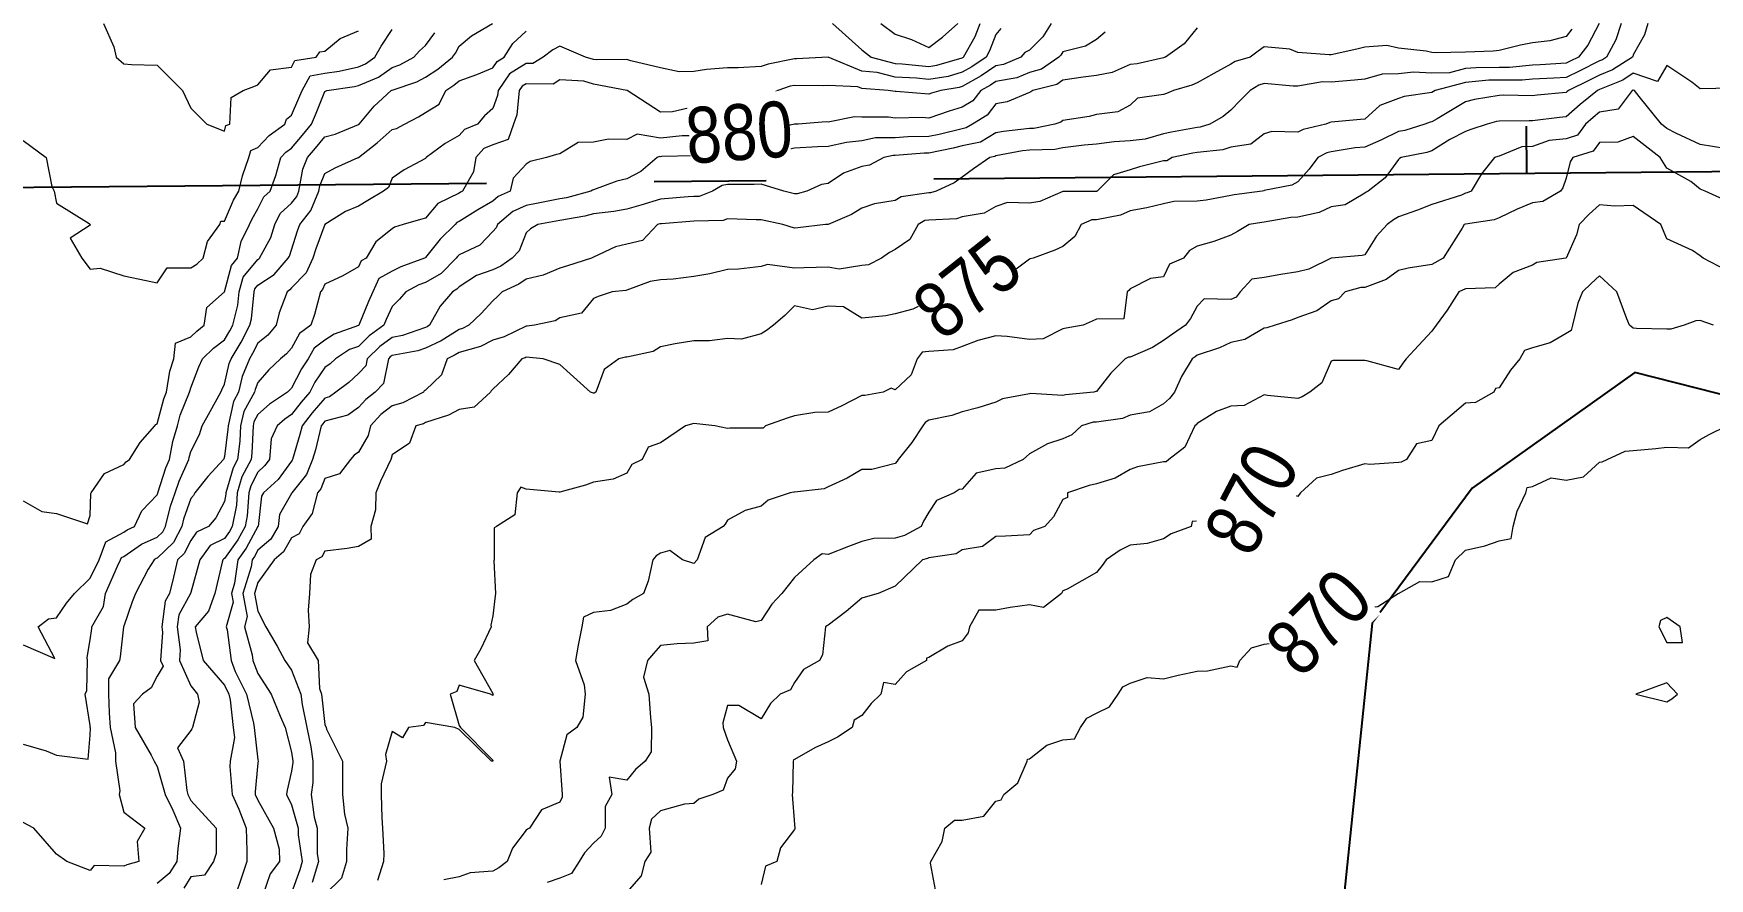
# Model space of a CAD drawing. Extents: x 537850 to 541798, y 6045627 to 6050132.
# Drawn here: x 540162.2 to 540312.1, y 6046732.5 to 6046808.1 of the extents above; entities that cross this region are included whole.
import ezdxf

# ---------------------------------------------------------------- set-up
doc = ezdxf.new("R2010")
doc.units = 0
doc.header["$LTSCALE"] = 5
for name, pattern in [('DASHED2', [9.525, 6.35, -3.175]), ('foc-LSD', [8, 5, -3]), ('foc-QUARTERLINE', [33, 25, -3, 2, -3])]:
    doc.linetypes.add(name, pattern=pattern)
doc.layers.add('Contour_Line_Intermediate', color=7, linetype='DASHED2', true_color=0xd9d9d9)
doc.layers.add('Contour_Line_Major', color=7, linetype='Continuous', true_color=0x6b6b6b)
for name, color, linetype in [('L-SECQ', 8, 'foc-QUARTERLINE'), ('L-SECTION-LSD', 7, 'foc-LSD'), ('T-CREEK', 160, 'Continuous')]:
    doc.layers.add(name, color=color, linetype=linetype)
doc.styles.add('foc-LtypeFont', font='ARIALN.TTF', dxfattribs={"height": 7.35})
doc.styles.get("Standard").update_dxf_attribs({"font": 'ARIALN.TTF'})
doc.linetypes.add('foc-TOPO-flowdirection-NOLINE', pattern='A,0,[">",foc-LtypeFont,S=0.3,R=0,X=0,Y=-0.945],-20,[">",foc-LtypeFont,S=0.3,R=0,X=0,Y=-0.945],0', length=20)

msp = doc.modelspace()

# ---------------------------------------------------------------- linework, layer by layer
at = {"layer": 'Contour_Line_Intermediate', "linetype": 'Continuous', "lineweight": 13, "flags": 128}
for points, elevation in [([(540161.317, 6046753.43), (540164.153, 6046752.199), (540162.652, 6046755.034), (540163.589, 6046755.762), (540164.317, 6046755.85), (540165.197, 6046757.153), (540165.911, 6046758.034), (540167.317, 6046759.402), (540168.112, 6046761.033), (540168.71, 6046762.64), (540170.317, 6046763.526), (540170.619, 6046763.731), (540171.289, 6046764.033), (540171.939, 6046765.411), (540173.317, 6046766.843), (540173.355, 6046766.995), (540173.368, 6046767.033), (540174.071, 6046769.279), (540174.409, 6046770.033), (540174.721, 6046771.629), (540175.12, 6046773.033), (540175.372, 6046773.978), (540176.206, 6046776.033), (540176.221, 6046776.129), (540176.317, 6046776.436), (540177.028, 6046778.321), (540177.376, 6046779.033), (540178.356, 6046779.993), (540179.317, 6046780.73), (540179.811, 6046781.538), (540180.065, 6046782.032), (540180.536, 6046783.813), (540180.651, 6046785.032), (540181.01, 6046786.338), (540182.316, 6046787.918), (540182.385, 6046787.964), (540182.444, 6046788.032), (540183.465, 6046789.883), (540183.837, 6046791.032), (540184.322, 6046792.026), (540185.316, 6046792.959), (540185.788, 6046793.56), (540185.985, 6046794.032), (540186.339, 6046796.009), (540186.764, 6046797.032), (540187.468, 6046797.879), (540188.316, 6046798.901), (540189.226, 6046799.121), (540191.316, 6046799.983), (540191.343, 6046800.004), (540191.374, 6046800.032), (540192.715, 6046801.633), (540194.224, 6046803.031), (540194.288, 6046803.059), (540194.316, 6046803.079), (540196.544, 6046803.803), (540197.316, 6046804.233), (540198.405, 6046804.942), (540199.727, 6046806.031), (540199.978, 6046806.368), (540200.316, 6046807.016), (540201.424, 6046807.923), (540203.296, 6046809.031)], 883.958), ([(540248.768, 6046808.577), (540248.313, 6046808.041), (540247.756, 6046806.588), (540247.439, 6046806.031), (540246.177, 6046805.167), (540245.313, 6046804.676), (540244.044, 6046804.301), (540242.314, 6046804.015), (540241.22, 6046804.125), (540239.314, 6046804.219), (540237.686, 6046804.66), (540236.314, 6046804.773), (540233.33, 6046806.015), (540233.314, 6046806.015), (540230.474, 6046805.871), (540230.314, 6046805.874), (540227.945, 6046805.401), (540227.314, 6046805.18), (540225.275, 6046805.071), (540224.314, 6046805.054), (540222.422, 6046804.924), (540221.315, 6046804.736), (540219.997, 6046804.714), (540218.315, 6046805.07), (540215.658, 6046805.688), (540215.315, 6046805.822), (540212.575, 6046805.771), (540212.315, 6046805.821), (540211.624, 6046806.031), (540209.315, 6046806.988), (540208.686, 6046806.661), (540207.821, 6046806.031), (540206.903, 6046805.444), (540206.315, 6046805.451), (540204.825, 6046804.522), (540203.796, 6046803.031), (540203.757, 6046802.59), (540203.315, 6046801.435), (540202.567, 6046800.78), (540201.968, 6046800.032), (540200.789, 6046799.558), (540200.316, 6046799.007), (540199.058, 6046798.289), (540197.368, 6046797.032), (540197.346, 6046797.002), (540197.316, 6046796.953), (540195.397, 6046795.95), (540194.316, 6046795.178), (540193.988, 6046794.359), (540193.552, 6046794.032), (540192.154, 6046793.194), (540191.316, 6046792.692), (540190.151, 6046792.197), (540188.316, 6046791.045), (540188.312, 6046791.036), (540188.309, 6046791.032), (540187.493, 6046788.856), (540187.232, 6046788.032), (540186.629, 6046786.719), (540185.316, 6046785.364), (540185.163, 6046785.186), (540184.93, 6046785.032), (540184.203, 6046783.146), (540183.962, 6046782.032), (540183.212, 6046781.136), (540182.316, 6046780.42), (540181.846, 6046779.503), (540181.558, 6046779.033), (540180.9, 6046777.449), (540180.577, 6046776.033), (540180.129, 6046775.221), (540179.645, 6046773.033), (540179.631, 6046772.718), (540179.317, 6046770.28), (540179.259, 6046770.09), (540179.231, 6046770.033), (540177.839, 6046768.51), (540176.663, 6046767.033), (540176.543, 6046766.807), (540176.317, 6046766.535), (540175.663, 6046764.687), (540175.499, 6046764.033), (540174.772, 6046762.579), (540173.317, 6046761.196), (540173.204, 6046761.146), (540173.039, 6046761.033), (540172.502, 6046760.218), (540171.369, 6046758.034), (540171.057, 6046757.293), (540170.317, 6046755.119), (540170.305, 6046755.046), (540170.298, 6046755.034), (540169.995, 6046752.356), (540169.951, 6046752.034), (540168.962, 6046750.389), (540168.94, 6046749.034), (540169.002, 6046747.349), (540169.095, 6046746.034), (540169.585, 6046743.766), (540169.567, 6046743.034), (540169.976, 6046740.375), (540169.918, 6046740.034), (540170.317, 6046738.473), (540172.213, 6046737.035), (540171.512, 6046735.84), (540171.682, 6046734.035), (540170.593, 6046733.759), (540170.317, 6046733.632), (540167.671, 6046733.681), (540167.317, 6046733.253), (540165.232, 6046734.035), (540164.317, 6046734.693), (540162.281, 6046737.035), (540161.317, 6046737.547)], 881.958), ([(540161.317, 6046798.551), (540163.38, 6046797.032), (540163.895, 6046794.454), (540164.092, 6046794.032), (540164.317, 6046792.964), (540167.215, 6046791.134), (540167.317, 6046791.055), (540167.327, 6046791.032), (540167.332, 6046791.017), (540167.317, 6046790.992), (540165.541, 6046789.809), (540166.577, 6046788.032), (540167.317, 6046787.045), (540168.205, 6046787.144), (540170.317, 6046786.44), (540172.328, 6046786.021), (540173.317, 6046785.815), (540174.192, 6046787.157), (540176.317, 6046787.157), (540176.862, 6046787.487), (540177.425, 6046788.032), (540177.823, 6046789.525), (540178.919, 6046791.032), (540179.007, 6046791.341), (540179.317, 6046791.353), (540180.129, 6046793.219), (540180.606, 6046794.032), (540180.944, 6046795.404), (540181.501, 6046797.032), (540181.68, 6046797.668), (540182.316, 6046797.927), (540183.327, 6046799.021), (540184.723, 6046800.032), (540184.863, 6046800.485), (540185.316, 6046800.836), (540185.991, 6046802.357), (540186.263, 6046803.031), (540186.986, 6046804.362), (540188.316, 6046804.584), (540189.578, 6046804.77), (540191.316, 6046805.161), (540191.926, 6046805.421), (540192.778, 6046806.031), (540193.345, 6046807.002), (540194.316, 6046808.502)], 885.957), ([(540161.317, 6046744.54), (540163.394, 6046743.958), (540164.317, 6046743.574), (540167.136, 6046743.216), (540167.317, 6046745.357), (540167.334, 6046746.018), (540167.33, 6046746.034), (540167.317, 6046746.216), (540166.872, 6046749.034), (540167.011, 6046749.34), (540167.076, 6046752.034), (540167.04, 6046752.311), (540167.317, 6046753.895), (540167.452, 6046754.899), (540167.468, 6046755.034), (540168.497, 6046756.853), (540168.697, 6046758.034), (540169.768, 6046760.484), (540170.035, 6046761.033), (540170.112, 6046761.239), (540170.317, 6046761.352), (540171.912, 6046762.439), (540173.317, 6046763.071), (540173.81, 6046763.54), (540174.057, 6046764.033), (540174.509, 6046765.841), (540174.931, 6046767.033), (540175.261, 6046768.089), (540176.133, 6046770.033), (540176.163, 6046770.186), (540176.317, 6046770.727), (540177.085, 6046772.264), (540177.318, 6046773.033), (540178.034, 6046774.315), (540178.995, 6046776.033), (540179.083, 6046776.266), (540179.317, 6046776.744), (540179.741, 6046778.608), (540179.917, 6046779.033), (540180.829, 6046780.52), (540181.605, 6046782.032), (540181.754, 6046782.595), (540181.983, 6046785.032), (540182.055, 6046785.294), (540182.316, 6046785.611), (540183.774, 6046786.575), (540185.03, 6046788.032), (540185.132, 6046788.217), (540185.316, 6046788.787), (540185.855, 6046790.493), (540186.058, 6046791.032), (540187.05, 6046792.298), (540187.775, 6046794.032), (540187.857, 6046794.491), (540188.316, 6046795.595), (540189.222, 6046796.126), (540191.292, 6046797.032), (540191.311, 6046797.036), (540191.316, 6046797.038), (540192.993, 6046798.355), (540194.316, 6046799.542), (540194.725, 6046799.622), (540195.431, 6046800.032), (540196.676, 6046800.671), (540197.316, 6046801.076), (540198.534, 6046801.813), (540199.128, 6046803.031), (540199.847, 6046803.5), (540200.316, 6046803.886), (540201.884, 6046804.463), (540203.315, 6046805.062), (540203.711, 6046805.636), (540204.346, 6046806.031), (540205.1, 6046807.246), (540206.315, 6046808.347)], 882.958), ([(540168.506, 6046809.031), (540169.418, 6046806.931), (540169.651, 6046806.031), (540170.317, 6046805.413), (540170.997, 6046805.351), (540173.317, 6046805.302), (540175.587, 6046803.031), (540176.317, 6046801.451), (540177.737, 6046800.032), (540179.317, 6046799.391), (540179.457, 6046799.891), (540179.804, 6046800.032), (540179.926, 6046802.422), (540180.987, 6046803.031), (540181.955, 6046803.393), (540182.316, 6046803.528), (540183.454, 6046804.894), (540185.316, 6046805.132), (540185.633, 6046805.715), (540187.528, 6046806.031), (540187.856, 6046806.492), (540188.316, 6046806.553), (540189.668, 6046807.68), (540191.316, 6046808.371)], 886.957), ([(540253.257, 6046809.031), (540252.507, 6046807.837), (540251.313, 6046806.653), (540250.904, 6046806.441), (540250.557, 6046806.031), (540248.99, 6046805.355), (540248.313, 6046805.242), (540247.002, 6046804.343), (540245.313, 6046803.383), (540245.042, 6046803.302), (540243.399, 6046803.031), (540242.558, 6046802.786), (540242.314, 6046802.702), (540239.393, 6046802.952), (540239.314, 6046802.951), (540238.678, 6046803.031), (540236.314, 6046803.226), (540235.98, 6046803.365), (540233.314, 6046803.473), (540232.894, 6046803.452), (540230.314, 6046803.493), (540229.93, 6046803.416), (540228.829, 6046803.031), (540227.812, 6046802.534), (540227.314, 6046802.342), (540225.057, 6046802.289), (540224.314, 6046802.172), (540222.584, 6046801.762), (540221.315, 6046801.576), (540219.397, 6046801.114), (540218.315, 6046801.084), (540215.348, 6046803.031), (540215.315, 6046803.044), (540215.302, 6046803.044), (540212.315, 6046803.615), (540211.476, 6046803.871), (540209.315, 6046803.988), (540208.732, 6046803.615), (540206.315, 6046803.644), (540205.938, 6046803.409), (540205.678, 6046803.031), (540205.487, 6046800.86), (540205.17, 6046800.032), (540204.691, 6046798.656), (540203.315, 6046798.165), (540202.507, 6046797.84), (540201.813, 6046797.032), (540201.596, 6046795.752), (540200.613, 6046794.032), (540200.424, 6046793.924), (540200.316, 6046793.856), (540198.42, 6046792.927), (540197.316, 6046791.608), (540196.867, 6046791.48), (540195.315, 6046791.032), (540194.528, 6046790.82), (540194.316, 6046790.647), (540192.863, 6046789.485), (540192.009, 6046788.032), (540191.564, 6046787.784), (540191.316, 6046787.247), (540189.902, 6046786.446), (540188.316, 6046785.702), (540188.105, 6046785.243), (540187.901, 6046785.032), (540187.368, 6046782.98), (540187.043, 6046782.032), (540186.047, 6046781.301), (540185.316, 6046779.992), (540184.879, 6046779.47), (540184.332, 6046779.033), (540183.3, 6046778.049), (540182.316, 6046776.911), (540182.059, 6046776.29), (540182, 6046776.033), (540181.045, 6046774.304), (540180.764, 6046773.033), (540180.702, 6046771.647), (540180.494, 6046770.033), (540180.089, 6046769.261), (540179.452, 6046767.033), (540179.444, 6046766.905), (540179.317, 6046766.266), (540178.543, 6046764.807), (540177.901, 6046764.033), (540176.836, 6046763.514), (540176.317, 6046762.784), (540175.733, 6046761.617), (540175.119, 6046761.033), (540174.768, 6046759.484), (540174.396, 6046758.034), (540174.016, 6046757.335), (540173.717, 6046755.034), (540173.777, 6046754.574), (540173.604, 6046752.034), (540173.832, 6046751.519), (540173.317, 6046750.635), (540172.775, 6046749.576), (540172.003, 6046749.034), (540171.2, 6046748.151), (540171.341, 6046746.034), (540172.78, 6046743.571), (540173.046, 6046743.034), (540173.317, 6046742.556), (540174.032, 6046740.034), (540174.71, 6046738.641), (540175.406, 6046737.035), (540175.15, 6046735.201), (540175.062, 6046734.035), (540174.385, 6046732.966), (540173.317, 6046732.068)], 880.958), ([(540266.312, 6046808.639), (540265.145, 6046807.199), (540263.492, 6046806.031), (540263.366, 6046805.978), (540263.313, 6046805.962), (540260.937, 6046805.407), (540260.313, 6046805.348), (540258.708, 6046804.636), (540257.313, 6046804.389), (540256.121, 6046804.224), (540254.313, 6046803.973), (540253.761, 6046803.584), (540251.631, 6046803.031), (540251.443, 6046802.901), (540251.313, 6046802.858), (540249.334, 6046802.01), (540248.313, 6046801.83), (540247.529, 6046800.816), (540246.228, 6046800.032), (540245.657, 6046799.688), (540245.313, 6046799.617), (540243.245, 6046799.1), (540242.314, 6046798.917), (540240.447, 6046798.898), (540239.314, 6046798.802), (540237.543, 6046798.802), (540236.314, 6046798.532), (540234.964, 6046798.382), (540233.314, 6046798.032), (540232.354, 6046797.991), (540230.314, 6046797.875), (540229.633, 6046797.713), (540227.314, 6046797.612), (540226.773, 6046797.573), (540224.314, 6046797.516), (540223.861, 6046797.485), (540221.315, 6046797.178), (540218.404, 6046797.121), (540218.315, 6046797.112), (540218.218, 6046797.129), (540218.034, 6046797.032), (540216.555, 6046795.791), (540215.315, 6046795.121), (540214.419, 6046794.927), (540212.315, 6046794.162), (540212.227, 6046794.12), (540212.096, 6046794.032), (540209.915, 6046793.431), (540209.315, 6046793.332), (540207.386, 6046792.961), (540206.315, 6046792.755), (540205.129, 6046792.219), (540203.735, 6046791.032), (540203.614, 6046790.733), (540203.315, 6046790.408), (540202.161, 6046789.187), (540200.316, 6046788.321), (540200.17, 6046788.178), (540200.054, 6046788.032), (540198.697, 6046786.65), (540197.316, 6046785.858), (540196.709, 6046785.639), (540195.537, 6046785.032), (540194.986, 6046784.362), (540194.316, 6046783.721), (540193.79, 6046782.558), (540193.575, 6046782.032), (540192.268, 6046781.08), (540191.316, 6046780.14), (540190.503, 6046779.846), (540189.255, 6046779.033), (540188.77, 6046778.579), (540188.316, 6046778.241), (540187.411, 6046776.938), (540186.95, 6046776.033), (540186.186, 6046775.163), (540185.316, 6046774.031), (540184.713, 6046773.636), (540184.05, 6046773.033), (540183.495, 6046771.855), (540183.343, 6046770.033), (540182.912, 6046769.437), (540182.316, 6046768.897), (540181.675, 6046767.674), (540181.492, 6046767.033), (540181.367, 6046764.983), (540181.177, 6046764.033), (540180.52, 6046762.83), (540179.317, 6046761.153), (540179.236, 6046761.114), (540179.179, 6046761.033), (540179.126, 6046760.843), (540178.465, 6046758.034), (540177.894, 6046756.456), (540176.694, 6046755.034), (540176.786, 6046754.564), (540177.43, 6046752.034), (540179.317, 6046749.824), (540179.709, 6046749.034), (540179.836, 6046748.515), (540180.113, 6046746.034), (540180.219, 6046745.132), (540179.846, 6046743.034), (540179.798, 6046742.553), (540180.007, 6046740.034), (540180.62, 6046738.731), (540181.274, 6046737.035), (540181.34, 6046735.011), (540181.334, 6046734.035), (540180.811, 6046732.54), (540180.317, 6046731.035)], 878.958), ([(540299.831, 6046808.511), (540299.311, 6046807.869), (540297.848, 6046807.494), (540296.311, 6046807.286), (540295.242, 6046807.101), (540293.311, 6046806.626), (540292.786, 6046806.556), (540290.311, 6046806.467), (540287.698, 6046806.418), (540287.311, 6046806.425), (540286.797, 6046806.545), (540284.312, 6046806.826), (540283.273, 6046807.07), (540281.312, 6046806.906), (540280.597, 6046806.746), (540278.312, 6046806.236), (540278.106, 6046806.237), (540275.312, 6046806.448), (540274.597, 6046806.746), (540272.312, 6046806.957), (540271.78, 6046806.564), (540271.06, 6046806.031), (540269.706, 6046805.637), (540269.312, 6046805.381), (540267.799, 6046804.545), (540266.312, 6046803.724), (540265.824, 6046803.519), (540264.186, 6046803.031), (540263.573, 6046802.771), (540263.313, 6046802.682), (540260.993, 6046802.351), (540260.313, 6046801.735), (540259.213, 6046801.132), (540257.313, 6046800.902), (540256.649, 6046800.695), (540254.313, 6046800.342), (540254.13, 6046800.215), (540253.573, 6046800.032), (540251.704, 6046799.641), (540251.313, 6046799.631), (540248.982, 6046799.363), (540248.313, 6046799.234), (540246.938, 6046798.407), (540245.313, 6046798.072), (540244.481, 6046797.864), (540242.314, 6046797.438), (540241.912, 6046797.434), (540239.314, 6046797.213), (540239.132, 6046797.213), (540238.304, 6046797.032), (540237.004, 6046796.341), (540236.314, 6046796.226), (540234.699, 6046795.647), (540233.314, 6046794.708), (540232.709, 6046794.637), (540231.399, 6046794.032), (540230.552, 6046793.794), (540230.314, 6046793.775), (540229.341, 6046794.032), (540227.314, 6046794.662), (540226.712, 6046794.634), (540224.314, 6046794.634), (540223.821, 6046794.525), (540222.959, 6046794.032), (540221.786, 6046793.56), (540221.315, 6046793.546), (540220.79, 6046793.508), (540218.315, 6046793.304), (540216.557, 6046792.79), (540215.315, 6046792.403), (540214.152, 6046792.195), (540212.315, 6046791.989), (540211.564, 6046791.783), (540209.315, 6046791.409), (540208.999, 6046791.348), (540207.353, 6046791.032), (540206.695, 6046790.652), (540206.315, 6046790.29), (540205.667, 6046788.681), (540205.07, 6046788.032), (540204.034, 6046787.314), (540203.315, 6046786.988), (540201.877, 6046786.471), (540200.316, 6046785.469), (540200.099, 6046785.249), (540199.722, 6046785.032), (540198.62, 6046783.728), (540197.664, 6046782.032), (540197.45, 6046781.898), (540197.316, 6046781.835), (540195.236, 6046781.113), (540194.316, 6046780.942), (540193.211, 6046780.137), (540192.093, 6046779.033), (540191.962, 6046778.387), (540191.316, 6046777.699), (540190.455, 6046776.894), (540189.299, 6046776.033), (540188.725, 6046775.624), (540188.316, 6046775.516), (540187.155, 6046774.194), (540186.263, 6046773.033), (540186.08, 6046772.269), (540185.411, 6046770.033), (540185.384, 6046769.966), (540185.316, 6046769.881), (540184.121, 6046768.228), (540182.804, 6046767.033), (540182.626, 6046766.724), (540182.337, 6046764.033), (540182.33, 6046764.02), (540182.316, 6046764.009), (540181.266, 6046762.084), (540180.512, 6046761.033), (540180.222, 6046758.938), (540179.947, 6046758.034), (540180.091, 6046757.259), (540179.492, 6046755.034), (540179.56, 6046754.79), (540179.919, 6046752.034), (540180.289, 6046751.061), (540181.296, 6046749.034), (540181.933, 6046746.418), (540181.976, 6046746.034), (540182.316, 6046743.142), (540182.338, 6046743.034), (540182.334, 6046743.017), (540182.316, 6046742.863), (540182.06, 6046740.29), (540182.082, 6046740.034), (540182.316, 6046739.535), (540183.71, 6046737.035), (540184.208, 6046735.143), (540184.256, 6046734.035), (540183.415, 6046732.937), (540182.771, 6046731.035)], 877.958), ([(540302.259, 6046809.031), (540301.265, 6046807.077), (540300.418, 6046806.031), (540299.677, 6046805.665), (540299.311, 6046805.484), (540296.996, 6046805.346), (540296.311, 6046805.311), (540294.242, 6046805.101), (540293.311, 6046805.108), (540291.265, 6046805.078), (540290.311, 6046804.992), (540288.887, 6046804.607), (540287.311, 6046804.589), (540285.662, 6046804.681), (540284.312, 6046804.541), (540282.852, 6046804.491), (540281.312, 6046804.054), (540280.393, 6046803.95), (540278.312, 6046803.788), (540277.524, 6046803.819), (540275.312, 6046803.417), (540274.911, 6046803.432), (540272.312, 6046803.668), (540271.819, 6046803.525), (540271.061, 6046803.031), (540270.187, 6046802.157), (540269.312, 6046801.283), (540268.635, 6046800.708), (540267.444, 6046800.032), (540266.597, 6046799.747), (540266.312, 6046799.717), (540264.032, 6046799.312), (540263.313, 6046799.158), (540261.664, 6046798.68), (540260.313, 6046798.519), (540258.892, 6046798.453), (540257.313, 6046798.227), (540256.198, 6046798.147), (540254.313, 6046797.919), (540253.579, 6046797.765), (540251.313, 6046797.71), (540250.705, 6046797.64), (540248.313, 6046797.182), (540248.219, 6046797.126), (540247.764, 6046797.032), (540246.313, 6046796.032), (540245.313, 6046795.281), (540244.584, 6046794.762), (540242.972, 6046794.032), (540242.466, 6046793.88), (540242.314, 6046793.873), (540239.834, 6046793.512), (540239.314, 6046793.191), (540237.452, 6046792.893), (540236.314, 6046792.502), (540235.401, 6046791.945), (540233.314, 6046791.055), (540233.296, 6046791.05), (540233.064, 6046791.032), (540230.611, 6046790.735), (540230.314, 6046790.718), (540229.263, 6046791.032), (540227.314, 6046791.459), (540226.888, 6046791.459), (540224.314, 6046791.562), (540223.936, 6046791.41), (540221.315, 6046791.333), (540218.399, 6046791.116), (540218.315, 6046791.109), (540218.255, 6046791.092), (540218.064, 6046791.032), (540216.723, 6046789.624), (540215.315, 6046789.283), (540214.308, 6046789.039), (540212.315, 6046788.114), (540212.259, 6046788.088), (540212.163, 6046788.032), (540210.002, 6046787.345), (540209.315, 6046787.145), (540207.824, 6046786.524), (540206.315, 6046786.167), (540205.645, 6046785.703), (540204.17, 6046785.032), (540203.753, 6046784.595), (540203.315, 6046784.229), (540202.269, 6046783.079), (540201.192, 6046782.032), (540200.617, 6046781.731), (540200.316, 6046781.648), (540198.711, 6046780.637), (540197.316, 6046779.983), (540196.61, 6046779.738), (540194.316, 6046779.311), (540194.155, 6046779.194), (540193.991, 6046779.033), (540193.541, 6046776.808), (540192.813, 6046776.033), (540191.969, 6046775.38), (540191.316, 6046774.657), (540190.367, 6046773.982), (540188.316, 6046773.443), (540188.125, 6046773.224), (540187.977, 6046773.033), (540187.462, 6046770.887), (540187.207, 6046770.033), (540186.663, 6046768.686), (540185.343, 6046767.033), (540185.338, 6046767.012), (540185.316, 6046766.981), (540184.238, 6046765.111), (540184.123, 6046764.033), (540183.466, 6046762.884), (540182.316, 6046761.896), (540182.012, 6046761.338), (540181.793, 6046761.033), (540181.709, 6046760.426), (540180.983, 6046758.034), (540181.365, 6046755.985), (540181.109, 6046755.034), (540181.806, 6046752.544), (540181.873, 6046752.034), (540182.316, 6046750.867), (540183.507, 6046749.034), (540184.3, 6046747.051), (540184.767, 6046746.034), (540185.316, 6046743.837), (540185.436, 6046743.034), (540185.436, 6046742.914), (540185.316, 6046742.123), (540184.92, 6046740.43), (540184.875, 6046740.034), (540185.316, 6046739.116), (540185.911, 6046737.035), (540185.908, 6046736.443), (540186.279, 6046734.035), (540186.063, 6046733.288), (540185.316, 6046731.253)], 876.958), ([(540304.237, 6046809.031), (540303.771, 6046807.571), (540302.935, 6046806.031), (540302.557, 6046805.785), (540302.311, 6046805.684), (540300.535, 6046804.807), (540299.311, 6046804.202), (540298.206, 6046804.136), (540296.311, 6046804.04), (540295.396, 6046803.947), (540293.311, 6046803.963), (540292.393, 6046803.949), (540290.311, 6046803.763), (540287.607, 6046803.031), (540287.311, 6046802.86), (540284.831, 6046802.512), (540284.312, 6046802.313), (540282.652, 6046801.691), (540281.312, 6046800.484), (540280.917, 6046800.426), (540278.312, 6046800.209), (540278.171, 6046800.172), (540277.836, 6046800.032), (540275.789, 6046799.554), (540275.312, 6046799.305), (540272.989, 6046799.355), (540272.312, 6046799.166), (540271.115, 6046798.229), (540269.312, 6046797.97), (540268.61, 6046797.734), (540266.312, 6046797.495), (540265.919, 6046797.425), (540264.076, 6046797.032), (540263.602, 6046796.743), (540263.313, 6046796.735), (540261.15, 6046796.194), (540260.313, 6046795.923), (540258.847, 6046795.498), (540257.372, 6046794.032), (540257.331, 6046794.013), (540257.313, 6046794.01), (540254.335, 6046794.01), (540254.313, 6046794), (540252.253, 6046793.092), (540251.313, 6046792.968), (540249.339, 6046793.006), (540248.313, 6046792.652), (540247.273, 6046792.072), (540245.313, 6046791.717), (540244.787, 6046791.559), (540242.314, 6046791.446), (540241.952, 6046791.393), (540241.367, 6046791.032), (540240.633, 6046789.712), (540239.314, 6046788.815), (540238.799, 6046788.547), (540238.09, 6046788.032), (540236.919, 6046787.427), (540236.314, 6046787.371), (540234.31, 6046787.036), (540233.314, 6046787.239), (540231.176, 6046787.171), (540230.314, 6046787.143), (540227.876, 6046787.471), (540227.314, 6046787.285), (540225.306, 6046787.04), (540224.314, 6046787.018), (540222.718, 6046786.628), (540221.315, 6046786.394), (540219.441, 6046786.159), (540218.315, 6046786.107), (540217.406, 6046785.941), (540215.315, 6046785.171), (540215.211, 6046785.136), (540213.996, 6046785.032), (540212.757, 6046784.59), (540212.315, 6046784.432), (540211.247, 6046783.101), (540209.315, 6046782.689), (540208.912, 6046782.436), (540207.048, 6046782.032), (540206.405, 6046781.943), (540206.315, 6046781.951), (540204.342, 6046781.006), (540203.315, 6046780.688), (540202.23, 6046780.118), (540200.316, 6046779.594), (540199.971, 6046779.377), (540199.237, 6046779.033), (540198.748, 6046777.601), (540197.316, 6046776.224), (540197.2, 6046776.148), (540197.132, 6046776.033), (540195.264, 6046775.085), (540194.316, 6046774.827), (540193.304, 6046774.045), (540192.389, 6046773.033), (540192.184, 6046772.165), (540191.316, 6046770.687), (540190.932, 6046770.417), (540190.61, 6046770.033), (540189.628, 6046768.721), (540188.316, 6046768.332), (540187.943, 6046767.407), (540187.644, 6046767.033), (540187.163, 6046765.187), (540186.349, 6046764.033), (540185.996, 6046763.353), (540185.316, 6046762.997), (540184.602, 6046761.747), (540183.771, 6046761.033), (540182.316, 6046759.014), (540182.019, 6046758.034), (540182.316, 6046756.438), (540183.032, 6046755.034), (540184.04, 6046753.31), (540184.732, 6046752.034), (540185.316, 6046751.162), (540186.163, 6046749.034), (540186.268, 6046748.082), (540186.678, 6046746.034), (540187.041, 6046744.309), (540187.232, 6046743.034), (540187.232, 6046741.119), (540187.067, 6046740.034), (540187.347, 6046738.004), (540187.624, 6046737.035), (540187.612, 6046734.739), (540187.721, 6046734.035), (540187.183, 6046732.168)], 875.958), ([(540233.702, 6046809.031), (540236.314, 6046806.685), (540237.16, 6046806.031), (540239.314, 6046805.449), (540239.927, 6046805.418), (540242.314, 6046805.178), (540243.046, 6046805.299), (540245.313, 6046805.969), (540245.353, 6046805.991), (540245.412, 6046806.031), (540246.466, 6046807.879), (540246.907, 6046809.031)], 882.958), ([(540238.032, 6046809.031), (540239.314, 6046808.071), (540240.76, 6046807.585), (540242.314, 6046806.886), (540243.551, 6046807.794), (540244.898, 6046809.031)], 883.958), ([(540314.097, 6046803.244), (540311.31, 6046803.176), (540310.567, 6046803.774), (540308.31, 6046805.279), (540307.499, 6046803.842), (540305.311, 6046804.575), (540304.375, 6046803.967), (540302.311, 6046803.12), (540302.251, 6046803.091), (540302.131, 6046803.031), (540300.566, 6046801.776), (540299.311, 6046800.669), (540298.724, 6046800.618), (540296.311, 6046800.33), (540296.008, 6046800.335), (540293.311, 6046800.293), (540293.087, 6046800.256), (540292.243, 6046800.032), (540290.805, 6046799.538), (540290.311, 6046799.365), (540288.922, 6046798.642), (540287.311, 6046797.645), (540286.843, 6046797.5), (540284.568, 6046797.032), (540284.404, 6046796.939), (540284.312, 6046796.873), (540283.12, 6046795.223), (540281.609, 6046794.032), (540281.419, 6046793.924), (540281.312, 6046793.84), (540279.539, 6046792.805), (540278.312, 6046792.623), (540277.232, 6046792.112), (540275.312, 6046791.711), (540274.687, 6046791.657), (540272.312, 6046791.258), (540272.112, 6046791.232), (540270.967, 6046791.032), (540269.933, 6046790.411), (540269.312, 6046790.101), (540267.805, 6046789.539), (540266.312, 6046789.102), (540265.639, 6046788.706), (540265.1, 6046788.032), (540263.838, 6046787.507), (540263.313, 6046786.357), (540262.135, 6046786.21), (540260.313, 6046785.299), (540260.216, 6046785.129), (540260.044, 6046785.032), (540259.751, 6046782.594), (540257.313, 6046782.579), (540256.937, 6046782.408), (540256.109, 6046782.032), (540254.589, 6046781.756), (540254.313, 6046781.696), (540252.545, 6046780.801), (540251.313, 6046780.769), (540249.322, 6046781.024), (540248.313, 6046781.07), (540246.691, 6046780.655), (540245.313, 6046780.126), (540244.506, 6046779.84), (540242.314, 6046779.671), (540241.734, 6046779.612), (540241.271, 6046779.033), (540240.746, 6046777.601), (540239.314, 6046776.237), (540238.957, 6046776.39), (540238.243, 6046776.033), (540236.598, 6046775.748), (540236.314, 6046775.738), (540234.531, 6046774.816), (540233.314, 6046774.263), (540232.128, 6046774.219), (540230.314, 6046773.92), (540229.635, 6046773.712), (540227.725, 6046773.033), (540227.511, 6046772.836), (540227.314, 6046772.832), (540224.515, 6046772.832), (540224.314, 6046772.789), (540223.176, 6046773.033), (540221.315, 6046773.244), (540220.559, 6046773.033), (540218.315, 6046771.524), (540217.221, 6046771.127), (540216.674, 6046770.033), (540215.768, 6046769.58), (540215.315, 6046768.797), (540214.102, 6046768.246), (540212.315, 6046767.991), (540211.62, 6046767.729), (540209.315, 6046767.104), (540209.262, 6046767.086), (540206.315, 6046767.352), (540205.819, 6046767.529), (540205.511, 6046767.033), (540205.287, 6046765.061), (540203.663, 6046764.033), (540203.438, 6046763.911), (540203.438, 6046761.033), (540203.406, 6046760.943), (540203.574, 6046758.034), (540203.532, 6046757.817), (540203.315, 6046756.028), (540203.15, 6046755.199), (540203.163, 6046755.034), (540202.264, 6046753.086), (540201.65, 6046752.034), (540203.315, 6046749.091), (540203.343, 6046749.034), (540203.334, 6046749.016), (540203.315, 6046748.906), (540203.123, 6046749.034), (540200.316, 6046749.813), (540200.093, 6046749.257), (540199.513, 6046749.034), (540200.316, 6046746.226), (540200.444, 6046746.034), (540203.315, 6046743.115), (540203.321, 6046743.034), (540203.321, 6046743.028), (540203.315, 6046743.02), (540203.197, 6046743.034), (540200.316, 6046745.847), (540199.931, 6046746.034), (540197.316, 6046746.471), (540197.138, 6046746.212), (540195.795, 6046746.034), (540195.234, 6046745.116), (540194.316, 6046745.673), (540193.717, 6046743.633), (540193.826, 6046743.034), (540193.345, 6046741.005), (540193.345, 6046740.034), (540193.39, 6046737.961), (540193.464, 6046737.035), (540193.58, 6046734.771), (540193.54, 6046734.035), (540193.012, 6046732.339)], 873.958), ([(540313.505, 6046797.836), (540311.31, 6046798.195), (540309.12, 6046799.222), (540308.31, 6046799.627), (540307.837, 6046800.032), (540305.83, 6046802.512), (540305.442, 6046803.031), (540305.311, 6046803.076), (540305.284, 6046803.058), (540305.219, 6046803.031), (540303.972, 6046801.37), (540302.311, 6046801.093), (540301.722, 6046800.62), (540301.054, 6046800.032), (540300.318, 6046799.024), (540299.311, 6046798.714), (540297.781, 6046798.562), (540296.311, 6046798.015), (540295.343, 6046798), (540293.311, 6046797.169), (540293.209, 6046797.134), (540292.919, 6046797.032), (540291.759, 6046795.584), (540290.823, 6046794.032), (540290.461, 6046793.882), (540290.311, 6046793.859), (540289.954, 6046793.675), (540287.311, 6046792.843), (540286.012, 6046792.332), (540284.312, 6046791.723), (540283.87, 6046791.474), (540283.308, 6046791.032), (540282.347, 6046789.996), (540281.312, 6046788.342), (540281.083, 6046788.261), (540278.312, 6046788.039), (540278.307, 6046788.037), (540278.304, 6046788.032), (540276.295, 6046787.049), (540275.312, 6046786.812), (540273.787, 6046786.558), (540272.312, 6046786.312), (540271.198, 6046786.147), (540270.153, 6046785.032), (540269.79, 6046784.555), (540269.312, 6046784.33), (540266.951, 6046784.394), (540266.312, 6046783.74), (540265.723, 6046782.621), (540265.264, 6046782.032), (540264.103, 6046781.241), (540263.313, 6046780.671), (540262.32, 6046780.025), (540260.313, 6046779.182), (540260.164, 6046779.182), (540259.875, 6046779.033), (540258.597, 6046777.748), (540257.313, 6046776.114), (540257.257, 6046776.088), (540257.069, 6046776.033), (540254.539, 6046775.807), (540254.313, 6046775.739), (540251.435, 6046775.911), (540251.313, 6046775.89), (540248.905, 6046775.44), (540248.313, 6046775.14), (540246.699, 6046774.647), (540245.313, 6046774.284), (540244.389, 6046773.958), (540242.314, 6046773.523), (540242.005, 6046773.342), (540241.774, 6046773.033), (540240.809, 6046771.537), (540239.574, 6046770.033), (540239.478, 6046769.869), (540239.314, 6046769.658), (540237.227, 6046769.12), (540236.314, 6046769.12), (540235.002, 6046768.345), (540233.314, 6046767.562), (540232.95, 6046767.397), (540230.314, 6046767.091), (540230.257, 6046767.09), (540229.915, 6046767.033), (540227.964, 6046766.383), (540227.314, 6046765.852), (540225.885, 6046765.463), (540224.314, 6046764.59), (540224.106, 6046764.242), (540223.929, 6046764.033), (540222.314, 6046763.034), (540221.594, 6046761.033), (540221.315, 6046760.702), (540220.287, 6046761.033), (540219.163, 6046761.882), (540218.315, 6046761.643), (540217.942, 6046761.406), (540217.644, 6046761.033), (540217.208, 6046759.14), (540216.802, 6046758.034), (540215.861, 6046757.487), (540215.315, 6046757.078), (540213.847, 6046756.501), (540212.315, 6046756.326), (540211.443, 6046755.905), (540211.285, 6046755.034), (540210.95, 6046753.399), (540210.706, 6046752.034), (540211.485, 6046749.864), (540211.573, 6046749.034), (540211.381, 6046746.968), (540210.834, 6046746.034), (540209.956, 6046745.394), (540209.324, 6046743.034), (540209.325, 6046743.024), (540209.541, 6046740.034), (540209.541, 6046739.809), (540209.315, 6046739.364), (540207.684, 6046738.665), (540206.598, 6046737.035), (540206.423, 6046736.927), (540206.315, 6046736.842), (540205.098, 6046735.252), (540204.598, 6046734.035), (540203.859, 6046733.491), (540203.315, 6046733.179), (540201.311, 6046733.039), (540200.316, 6046732.687), (540198.945, 6046732.405)], 872.958), ([(540314.31, 6046792.877), (540311.74, 6046794.032), (540311.31, 6046794.214), (540310.451, 6046794.891), (540308.31, 6046796.095), (540307.731, 6046797.032), (540305.311, 6046798.906), (540303.931, 6046798.411), (540302.311, 6046798.374), (540301.744, 6046797.598), (540299.902, 6046797.032), (540299.679, 6046796.664), (540299.311, 6046795.203), (540299.018, 6046794.324), (540298.818, 6046794.032), (540297.229, 6046793.114), (540296.311, 6046792.994), (540294.923, 6046792.42), (540293.311, 6046791.648), (540292.876, 6046791.467), (540290.311, 6046791.088), (540290.202, 6046791.032), (540290.006, 6046790.726), (540288.309, 6046788.032), (540287.311, 6046787.459), (540285.199, 6046787.144), (540284.312, 6046786.917), (540283.23, 6046786.114), (540281.312, 6046785.417), (540280.94, 6046785.404), (540279.546, 6046785.032), (540278.944, 6046784.4), (540278.312, 6046784.229), (540277.025, 6046783.319), (540275.312, 6046782.721), (540274.815, 6046782.529), (540273.305, 6046782.032), (540272.533, 6046781.812), (540272.312, 6046781.776), (540270.576, 6046780.768), (540269.312, 6046780.484), (540268.326, 6046780.019), (540266.312, 6046779.339), (540266.13, 6046779.215), (540265.878, 6046779.033), (540264.903, 6046777.442), (540264.299, 6046776.033), (540263.855, 6046775.49), (540263.313, 6046775.006), (540262.052, 6046774.293), (540260.313, 6046773.981), (540259.648, 6046773.697), (540257.313, 6046773.372), (540257.002, 6046773.344), (540255.959, 6046773.033), (540255.108, 6046772.238), (540254.313, 6046771.881), (540252.923, 6046771.423), (540251.313, 6046770.515), (540251.057, 6046770.289), (540250.767, 6046770.033), (540249.115, 6046769.231), (540248.313, 6046769.175), (540246.543, 6046768.804), (540245.313, 6046767.363), (540245.022, 6046767.325), (540244.574, 6046767.033), (540242.99, 6046766.357), (540242.314, 6046765.311), (540241.855, 6046764.492), (540241.626, 6046764.033), (540240.137, 6046763.21), (540239.314, 6046762.979), (540237.402, 6046762.945), (540236.314, 6046762.69), (540235.121, 6046762.226), (540233.314, 6046761.523), (540232.766, 6046761.581), (540232.037, 6046761.033), (540230.314, 6046759.474), (540229.159, 6046758.034), (540228.271, 6046757.077), (540227.314, 6046755.626), (540226.845, 6046755.503), (540224.314, 6046756.193), (540223.445, 6046755.903), (540222.493, 6046755.034), (540222.551, 6046753.797), (540221.315, 6046753.578), (540219.799, 6046753.518), (540218.315, 6046753.38), (540217.693, 6046752.655), (540217.161, 6046752.034), (540216.812, 6046750.537), (540217.263, 6046749.034), (540217.435, 6046746.914), (540217.528, 6046746.034), (540217.5, 6046743.849), (540216.952, 6046743.034), (540216.083, 6046742.266), (540215.315, 6046741.323), (540213.74, 6046741.609), (540213.965, 6046740.034), (540213.365, 6046738.984), (540213.365, 6046737.035), (540213.026, 6046736.324), (540212.315, 6046735.69), (540211.515, 6046734.834), (540211.052, 6046734.035), (540210.367, 6046732.983), (540209.315, 6046732.567), (540208.18, 6046732.17)], 871.958), ([(540314.31, 6046786.606), (540311.559, 6046788.032), (540311.31, 6046788.237), (540310.612, 6046788.73), (540308.31, 6046789.753), (540307.795, 6046791.032), (540305.311, 6046792.733), (540303.66, 6046792.683), (540302.311, 6046792.793), (540301.367, 6046791.975), (540300.493, 6046791.032), (540300.233, 6046790.11), (540299.311, 6046788.036), (540299.308, 6046788.035), (540299.3, 6046788.032), (540296.694, 6046787.649), (540296.311, 6046787.41), (540294.582, 6046786.761), (540293.311, 6046785.702), (540292.976, 6046785.367), (540290.311, 6046785.291), (540289.708, 6046785.032), (540288.666, 6046783.387), (540287.684, 6046782.032), (540287.311, 6046781.5), (540286.12, 6046780.224), (540285.008, 6046779.033), (540284.714, 6046778.63), (540284.312, 6046778.082), (540281.5, 6046778.844), (540281.312, 6046778.865), (540278.48, 6046778.865), (540278.312, 6046778.817), (540277.47, 6046776.875), (540276.39, 6046776.033), (540275.717, 6046775.627), (540275.312, 6046775.465), (540272.598, 6046775.747), (540272.312, 6046775.811), (540270.506, 6046774.839), (540269.312, 6046774.803), (540268.036, 6046774.309), (540266.312, 6046773.254), (540266.213, 6046773.132), (540266.102, 6046773.033), (540265.214, 6046771.131), (540263.769, 6046770.033), (540263.538, 6046769.808), (540263.313, 6046769.802), (540260.98, 6046769.366), (540260.313, 6046769.12), (540258.99, 6046768.356), (540257.313, 6046767.831), (540256.665, 6046767.681), (540254.717, 6046767.033), (540254.717, 6046766.63), (540254.313, 6046766.428), (540253.471, 6046764.875), (540252.684, 6046764.033), (540251.681, 6046763.665), (540251.313, 6046763.266), (540249.182, 6046763.165), (540248.313, 6046763.123), (540247.127, 6046762.22), (540245.313, 6046761.936), (540244.775, 6046761.572), (540242.314, 6046761.222), (540242.192, 6046761.155), (540241.759, 6046761.033), (540239.314, 6046758.681), (540237.776, 6046758.034), (540236.634, 6046757.714), (540236.314, 6046757.624), (540234.937, 6046756.41), (540233.314, 6046755.206), (540233.203, 6046755.144), (540233.07, 6046755.034), (540232.807, 6046752.541), (540232.554, 6046752.034), (540231.119, 6046751.229), (540230.314, 6046750.069), (540229.945, 6046749.403), (540229.029, 6046749.034), (540228.167, 6046748.181), (540227.314, 6046746.828), (540225.329, 6046748.02), (540224.314, 6046748.02), (540223.897, 6046746.452), (540223.936, 6046746.034), (540224.314, 6046744.944), (540225.132, 6046743.034), (540225.009, 6046742.339), (540224.314, 6046741.491), (540223.917, 6046740.432), (540223.004, 6046740.034), (540221.737, 6046739.612), (540221.315, 6046739.23), (540220.473, 6046739.193), (540218.315, 6046738.582), (540217.527, 6046737.823), (540217.307, 6046737.035), (540217.468, 6046734.881), (540216.912, 6046734.035), (540216.593, 6046732.757), (540215.315, 6046731.296)], 870.958)]:
    msp.add_lwpolyline(points, dxfattribs=dict(at, elevation=elevation))
at = {"layer": 'Contour_Line_Intermediate', "linetype": 'Continuous', "lineweight": 13, "elevation": 870.958, "flags": 128}
for points in [[(540309.507, 6046755.034), (540308.31, 6046755.871), (540307.741, 6046755.603), (540307.594, 6046755.034), (540308.31, 6046753.638), (540309.707, 6046753.638), (540309.507, 6046755.034)], [(540308.753, 6046748.591), (540309.285, 6046749.034), (540308.31, 6046750.042), (540307.565, 6046749.779), (540305.559, 6046749.034), (540308.31, 6046748.338), (540308.753, 6046748.591)]]:
    msp.add_lwpolyline(points, close=True, dxfattribs=at)
at = {"layer": 'Contour_Line_Major', "linetype": 'Continuous', "lineweight": 15, "flags": 128}
for points, elevation in [([(540161.317, 6046766.305), (540162.988, 6046765.363), (540164.317, 6046765.193), (540167.077, 6046764.274), (540167.317, 6046764.994), (540167.37, 6046766.981), (540167.41, 6046767.033), (540168.6, 6046768.751), (540170.317, 6046769.567), (540170.542, 6046769.808), (540170.846, 6046770.033), (540171.8, 6046771.549), (540173.111, 6046773.033), (540173.193, 6046773.156), (540173.317, 6046773.216), (540173.911, 6046775.439), (540174.151, 6046776.033), (540174.435, 6046777.914), (540174.784, 6046779.033), (540174.936, 6046780.414), (540176.317, 6046780.994), (540176.841, 6046781.508), (540177.524, 6046782.032), (540177.737, 6046783.612), (540179.317, 6046785.022), (540179.319, 6046785.03), (540179.319, 6046785.032), (540179.966, 6046787.383), (540180.503, 6046788.032), (540180.809, 6046789.539), (540181.572, 6046791.032), (540181.798, 6046791.55), (540182.316, 6046792.435), (540182.84, 6046793.508), (540183.399, 6046794.032), (540183.914, 6046795.434), (540184.374, 6046797.032), (540184.827, 6046797.521), (540185.316, 6046797.876), (540186.295, 6046799.053), (540187.106, 6046800.032), (540187.478, 6046800.869), (540188.316, 6046802.946), (540188.366, 6046802.982), (540188.494, 6046803.031), (540190.954, 6046803.394), (540191.316, 6046803.475), (540193.107, 6046804.24), (540194.316, 6046805.106), (540195.014, 6046805.333), (540196.269, 6046806.031), (540196.777, 6046806.57), (540197.316, 6046807.076), (540198.152, 6046808.195)], 884.958), ([(540258.084, 6046808.26), (540257.313, 6046807.602), (540256.342, 6046807.002), (540254.313, 6046806.488), (540254.137, 6046806.208), (540253.959, 6046806.031), (540252.407, 6046804.937), (540251.313, 6046804.653), (540250.18, 6046804.164), (540248.313, 6046803.853), (540247.826, 6046803.519), (540246.969, 6046803.031), (540246.247, 6046802.098), (540245.313, 6046801.535), (540244.149, 6046801.195), (540242.314, 6046800.559), (540241.737, 6046800.608), (540239.314, 6046800.57), (540238.697, 6046800.648), (540236.314, 6046800.648), (540235.669, 6046800.676), (540233.314, 6046800.215), (540233.126, 6046800.219), (540230.625, 6046800.032), (540230.327, 6046800.019), (540230.314, 6046800.018), (540227.9, 6046799.446), (540227.314, 6046799.421), (540225.087, 6046799.259), (540224.314, 6046799.242), (540222.247, 6046799.099), (540221.315, 6046798.987), (540220.249, 6046798.966), (540218.315, 6046798.756), (540216.223, 6046799.123), (540215.315, 6046798.643), (540213.67, 6046798.677), (540212.315, 6046798.407), (540210.949, 6046798.397), (540209.315, 6046797.369), (540209.024, 6046797.323), (540208.116, 6046797.032), (540206.665, 6046796.681), (540206.315, 6046796.431), (540205.151, 6046795.196), (540204.886, 6046794.032), (540203.805, 6046793.543), (540203.315, 6046793.126), (540201.983, 6046792.364), (540200.316, 6046791.322), (540200.121, 6046791.226), (540199.958, 6046791.032), (540198.623, 6046789.724), (540197.316, 6046788.082), (540197.276, 6046788.071), (540197.229, 6046788.032), (540195.089, 6046787.259), (540194.316, 6046786.859), (540193.143, 6046786.205), (540192.601, 6046785.032), (540192.201, 6046784.147), (540191.336, 6046782.032), (540191.325, 6046782.024), (540191.316, 6046782.015), (540189.127, 6046781.222), (540188.316, 6046780.694), (540187.358, 6046779.991), (540186.823, 6046779.033), (540186.205, 6046778.143), (540185.316, 6046776.398), (540185.129, 6046776.22), (540184.967, 6046776.033), (540183.365, 6046774.984), (540182.316, 6046774.03), (540181.962, 6046773.388), (540181.883, 6046773.033), (540181.773, 6046770.576), (540181.703, 6046770.033), (540180.882, 6046768.467), (540180.472, 6046767.033), (540180.406, 6046765.944), (540180.023, 6046764.033), (540179.774, 6046763.576), (540179.317, 6046762.939), (540178.036, 6046762.314), (540177.124, 6046761.033), (540176.317, 6046758.12), (540176.295, 6046758.034), (540175.245, 6046756.105), (540175.106, 6046755.034), (540175.373, 6046752.978), (540175.308, 6046752.034), (540176.317, 6046749.756), (540176.915, 6046749.034), (540177.057, 6046748.294), (540176.454, 6046746.034), (540176.418, 6046745.933), (540176.317, 6046745.755), (540175.129, 6046744.222), (540175.649, 6046743.034), (540175.957, 6046740.394), (540176.059, 6046740.034), (540176.317, 6046739.505), (540178.597, 6046737.035), (540178.578, 6046734.774), (540178.347, 6046734.035), (540177.535, 6046732.816), (540176.317, 6046732.681), (540175.678, 6046731.673)], 879.958), ([(540306.616, 6046809.031), (540306.335, 6046808.007), (540305.311, 6046806.213), (540305.267, 6046806.075), (540305.243, 6046806.031), (540303.466, 6046804.876), (540302.311, 6046804.402), (540301.393, 6046803.949), (540299.536, 6046803.031), (540299.411, 6046802.931), (540299.311, 6046802.843), (540296.724, 6046802.618), (540296.311, 6046802.569), (540293.735, 6046802.607), (540293.311, 6046802.601), (540291.112, 6046802.231), (540290.311, 6046802.019), (540287.779, 6046800.499), (540287.311, 6046800.228), (540287.139, 6046800.204), (540286.688, 6046800.032), (540284.873, 6046799.47), (540284.312, 6046799.354), (540282.747, 6046798.596), (540281.312, 6046797.95), (540280.434, 6046797.91), (540278.312, 6046797.542), (540277.898, 6046797.445), (540277.104, 6046797.032), (540276.343, 6046796.001), (540275.312, 6046794.848), (540274.768, 6046794.576), (540272.312, 6046794.085), (540272.272, 6046794.072), (540272.123, 6046794.032), (540269.637, 6046793.707), (540269.312, 6046793.651), (540267.119, 6046793.225), (540266.312, 6046793.139), (540264.243, 6046793.101), (540263.313, 6046792.902), (540261.8, 6046792.545), (540260.313, 6046792.27), (540259.459, 6046791.886), (540257.313, 6046791.451), (540256.894, 6046791.451), (540255.947, 6046791.032), (540255.364, 6046789.981), (540254.313, 6046789.07), (540253.6, 6046788.745), (540251.65, 6046788.032), (540251.371, 6046787.974), (540251.313, 6046787.929), (540249.645, 6046786.7), (540248.313, 6046786.739), (540246.964, 6046786.382), (540245.313, 6046785.075), (540245.275, 6046785.071), (540245.099, 6046785.032), (540242.766, 6046784.58), (540242.314, 6046784.188), (540240.879, 6046783.467), (540239.314, 6046783.052), (540238.472, 6046782.874), (540236.314, 6046782.668), (540234.673, 6046783.674), (540233.314, 6046783.749), (540231.922, 6046783.424), (540230.314, 6046783.78), (540229.44, 6046782.907), (540228.412, 6046782.032), (540227.795, 6046781.552), (540227.314, 6046781.273), (540225.561, 6046780.786), (540224.314, 6046780.838), (540222.71, 6046780.637), (540221.315, 6046780.637), (540219.641, 6046780.359), (540218.315, 6046780.099), (540217.679, 6046779.668), (540215.315, 6046779.183), (540215.178, 6046779.169), (540214.581, 6046779.033), (540213.269, 6046778.078), (540212.539, 6046776.033), (540212.39, 6046775.957), (540212.315, 6046775.953), (540212.066, 6046776.033), (540209.315, 6046778.505), (540207.837, 6046779.033), (540206.315, 6046779.173), (540206.22, 6046779.128), (540205.912, 6046779.033), (540204.721, 6046777.627), (540203.315, 6046776.309), (540203.185, 6046776.164), (540203.117, 6046776.033), (540201.651, 6046774.697), (540200.316, 6046774.492), (540199.375, 6046773.974), (540197.316, 6046773.319), (540197.126, 6046773.223), (540196.427, 6046773.033), (540195.881, 6046771.467), (540194.316, 6046770.438), (540194.238, 6046770.111), (540194.193, 6046770.033), (540193.27, 6046768.079), (540192.871, 6046767.033), (540192.84, 6046765.509), (540192.424, 6046764.033), (540192.453, 6046762.896), (540191.316, 6046762.233), (540190.288, 6046762.061), (540188.316, 6046761.825), (540188.046, 6046761.304), (540187.53, 6046761.033), (540187.018, 6046759.735), (540186.917, 6046758.034), (540186.824, 6046756.526), (540186.906, 6046755.034), (540186.748, 6046753.602), (540187.698, 6046752.034), (540187.815, 6046749.535), (540188.014, 6046749.034), (540188.316, 6046746.317), (540188.414, 6046746.034), (540188.45, 6046745.901), (540189.879, 6046743.034), (540189.879, 6046741.471), (540189.879, 6046740.034), (540190.063, 6046738.288), (540190.348, 6046737.035), (540190.241, 6046735.11), (540190.231, 6046734.035), (540189.784, 6046732.567), (540188.316, 6046731.1)], 874.958), ([(540312.481, 6046782.032), (540311.31, 6046782.446), (540310.909, 6046782.433), (540309.879, 6046782.032), (540308.672, 6046781.67), (540308.31, 6046781.67), (540305.616, 6046781.727), (540305.311, 6046781.755), (540304.968, 6046782.032), (540304.739, 6046782.603), (540303.858, 6046785.032), (540302.311, 6046786.447), (540301.566, 6046785.777), (540300.786, 6046785.032), (540300.351, 6046783.992), (540299.886, 6046782.032), (540299.774, 6046781.569), (540299.311, 6046781.294), (540297.885, 6046780.458), (540296.311, 6046780.021), (540295.585, 6046779.759), (540295.163, 6046779.033), (540294.336, 6046778.007), (540293.311, 6046776.423), (540292.985, 6046776.359), (540292.843, 6046776.033), (540291.218, 6046775.126), (540290.311, 6046775.068), (540287.921, 6046773.033), (540287.311, 6046771.716), (540285.921, 6046771.424), (540285.026, 6046770.033), (540284.574, 6046769.771), (540284.312, 6046769.748), (540281.764, 6046769.58), (540281.312, 6046769.62), (540279.31, 6046769.035), (540278.312, 6046768.676), (540276.996, 6046768.349), (540275.543, 6046767.033), (540275.445, 6046766.9), (540275.312, 6046766.698), (540274.547, 6046767.033), (540272.312, 6046767.473), (540271.832, 6046767.513), (540271.489, 6046767.033), (540270.738, 6046765.607), (540269.312, 6046765.699), (540267.678, 6046765.668), (540266.312, 6046764.495), (540265.877, 6046764.469), (540265.789, 6046764.033), (540263.976, 6046763.37), (540263.313, 6046762.907), (540261.84, 6046762.506), (540260.313, 6046762.345), (540259.426, 6046761.92), (540258.167, 6046761.033), (540257.82, 6046760.526), (540257.313, 6046759.903), (540254.686, 6046758.407), (540254.313, 6046758.258), (540254.194, 6046758.034), (540252.584, 6046756.763), (540251.313, 6046757), (540249.583, 6046756.764), (540248.313, 6046756.546), (540246.801, 6046756.546), (540245.953, 6046755.034), (540245.828, 6046754.52), (540245.313, 6046753.785), (540244.031, 6046753.316), (540242.314, 6046752.298), (540242.107, 6046752.241), (540242.097, 6046752.034), (540240.325, 6046751.023), (540239.314, 6046749.89), (540238.276, 6046750.072), (540238.027, 6046749.034), (540237.148, 6046748.199), (540236.314, 6046747.12), (540235.646, 6046746.702), (540235.461, 6046746.034), (540234.162, 6046745.186), (540233.314, 6046744.749), (540232.125, 6046744.223), (540230.314, 6046743.187), (540230.211, 6046743.137), (540230.186, 6046743.034), (540230.115, 6046740.234), (540230.098, 6046740.034), (540230.314, 6046737.352), (540230.343, 6046737.035), (540230.343, 6046737.006), (540230.314, 6046736.902), (540229.064, 6046735.285), (540228.732, 6046734.035), (540227.716, 6046733.633), (540227.314, 6046731.979)], 869.958), ([(540243.016, 6046731.035), (540242.461, 6046733.887), (540242.486, 6046734.035), (540243.524, 6046735.824), (540243.737, 6046737.035), (540244.616, 6046737.732), (540245.313, 6046737.743), (540247.241, 6046738.106), (540248.313, 6046739.446), (540248.784, 6046739.564), (540249.03, 6046740.034), (540250.263, 6046741.085), (540251.098, 6046743.034), (540251.14, 6046743.208), (540251.313, 6046743.23), (540252.885, 6046744.463), (540254.313, 6046744.932), (540255.335, 6046745.012), (540255.892, 6046746.034), (540256.46, 6046746.887), (540257.313, 6046747.313), (540258.472, 6046747.875), (540259.258, 6046749.034), (540259.662, 6046749.685), (540260.313, 6046749.993), (540261.843, 6046750.504), (540263.313, 6046750.399), (540264.62, 6046750.726), (540266.312, 6046751.076), (540267.244, 6046751.103), (540269.312, 6046751.562), (540269.906, 6046751.44), (540270.135, 6046752.034), (540271.183, 6046753.163), (540272.312, 6046753.486), (540273.667, 6046753.679), (540275.312, 6046753.96), (540276.189, 6046754.156), (540276.771, 6046755.034), (540277.539, 6046755.806), (540278.312, 6046755.963), (540280.009, 6046756.337), (540281.312, 6046756.725), (540282.482, 6046756.863), (540284.305, 6046758.034), (540284.308, 6046758.037), (540284.312, 6046758.038), (540286.243, 6046759.102), (540287.311, 6046759.08), (540288.782, 6046759.562), (540289.431, 6046761.033), (540290.311, 6046761.914), (540292.046, 6046762.299), (540293.311, 6046762.73), (540294.401, 6046762.943), (540294.583, 6046764.033), (540294.942, 6046765.403), (540295.712, 6046767.033), (540295.82, 6046767.524), (540296.311, 6046767.602), (540297.96, 6046768.384), (540299.311, 6046768.162), (540300.865, 6046768.479), (540302.311, 6046769.78), (540302.547, 6046769.797), (540302.98, 6046770.033), (540304.58, 6046770.764), (540305.311, 6046770.81), (540307.342, 6046771.002), (540308.31, 6046771.116), (540310.269, 6046771.074), (540311.31, 6046771.807), (540312.098, 6046772.245), (540313.675, 6046773.033)], 869.958)]:
    msp.add_lwpolyline(points, dxfattribs=dict(at, elevation=elevation))
at = {"layer": 'L-SECQ'}
msp.add_line((540697.744, 6046799.336), (539928.927, 6046792.176), dxfattribs=at)
at = {"layer": 'L-SECTION-LSD', "flags": 128}
msp.add_lwpolyline([(540288.29, 6047599.807), (540295.78, 6046795.592)], dxfattribs=at)
at = {"layer": 'T-CREEK', "flags": 128}
msp.add_lwpolyline([(540397.649, 6046696.916), (540398.501, 6046721.238), (540409.351, 6046750.747), (540408.021, 6046761.949), (540403.682, 6046768.135), (540389.027, 6046770.967), (540370.558, 6046765.676), (540342.106, 6046748.055), (540329.32, 6046756.129), (540320.109, 6046774.067), (540305.467, 6046777.795), (540290.918, 6046767.449), (540281.954, 6046755.375), (540278.662, 6046723.379), (540274.069, 6046720.037), (540237.886, 6046717.052), (540225.814, 6046706.501), (540223.968, 6046695.488)], dxfattribs=at)
at = {"layer": 'T-CREEK', "linetype": 'foc-TOPO-flowdirection-NOLINE', "flags": 128}
msp.add_lwpolyline([(540397.649, 6046696.916), (540398.501, 6046721.238), (540409.351, 6046750.747), (540408.021, 6046761.949), (540403.682, 6046768.135), (540389.027, 6046770.967), (540370.558, 6046765.676), (540342.106, 6046748.055), (540329.32, 6046756.129), (540320.109, 6046774.067), (540305.467, 6046777.795), (540290.918, 6046767.449), (540281.954, 6046755.375), (540278.662, 6046723.379), (540274.069, 6046720.037), (540237.886, 6046717.052), (540225.814, 6046706.501), (540223.968, 6046695.488)], dxfattribs=at)

# ---------------------------------------------------------------- next in the draw order: texts
at = {"layer": 'Contour_Line_Major', "color": 251, "linetype": 'Continuous', "lineweight": -3, "true_color": 0x6b6b6b, "char_height": 4.99976, "width": 7.1418, "attachment_point": 5, "bg_fill": 3, "box_fill_scale": 1.181818, "bg_fill_color": 256, "bg_fill_true_color": 13158600, "bg_fill_transparency": 0}
for s, insert, rotation in [('{\\C256;880}', (540225.358, 6046799.279, 879.958), 4.13821), ('{\\C256;875}', (540245.754, 6046785.424, 874.958), 38.36898), ('{\\C256;870}', (540277.197, 6046755.462, 869.958), 45.16564)]:
    msp.add_mtext(s, dxfattribs=dict(at, insert=insert, rotation=rotation))

# ---------------------------------------------------------------- next in the draw order: texts
at = {"layer": 'Contour_Line_Major', "color": 251, "linetype": 'Continuous', "lineweight": -3, "true_color": 0x6b6b6b, "insert": (540271.199, 6046766.483, 869.958), "char_height": 4.99976, "width": 7.1418, "attachment_point": 5, "rotation": 62.24032, "bg_fill": 3, "box_fill_scale": 1.181818, "bg_fill_color": 256, "bg_fill_true_color": 13158600, "bg_fill_transparency": 0}
msp.add_mtext('{\\C256;870}', dxfattribs=at)

doc.saveas('drawing.dxf')
